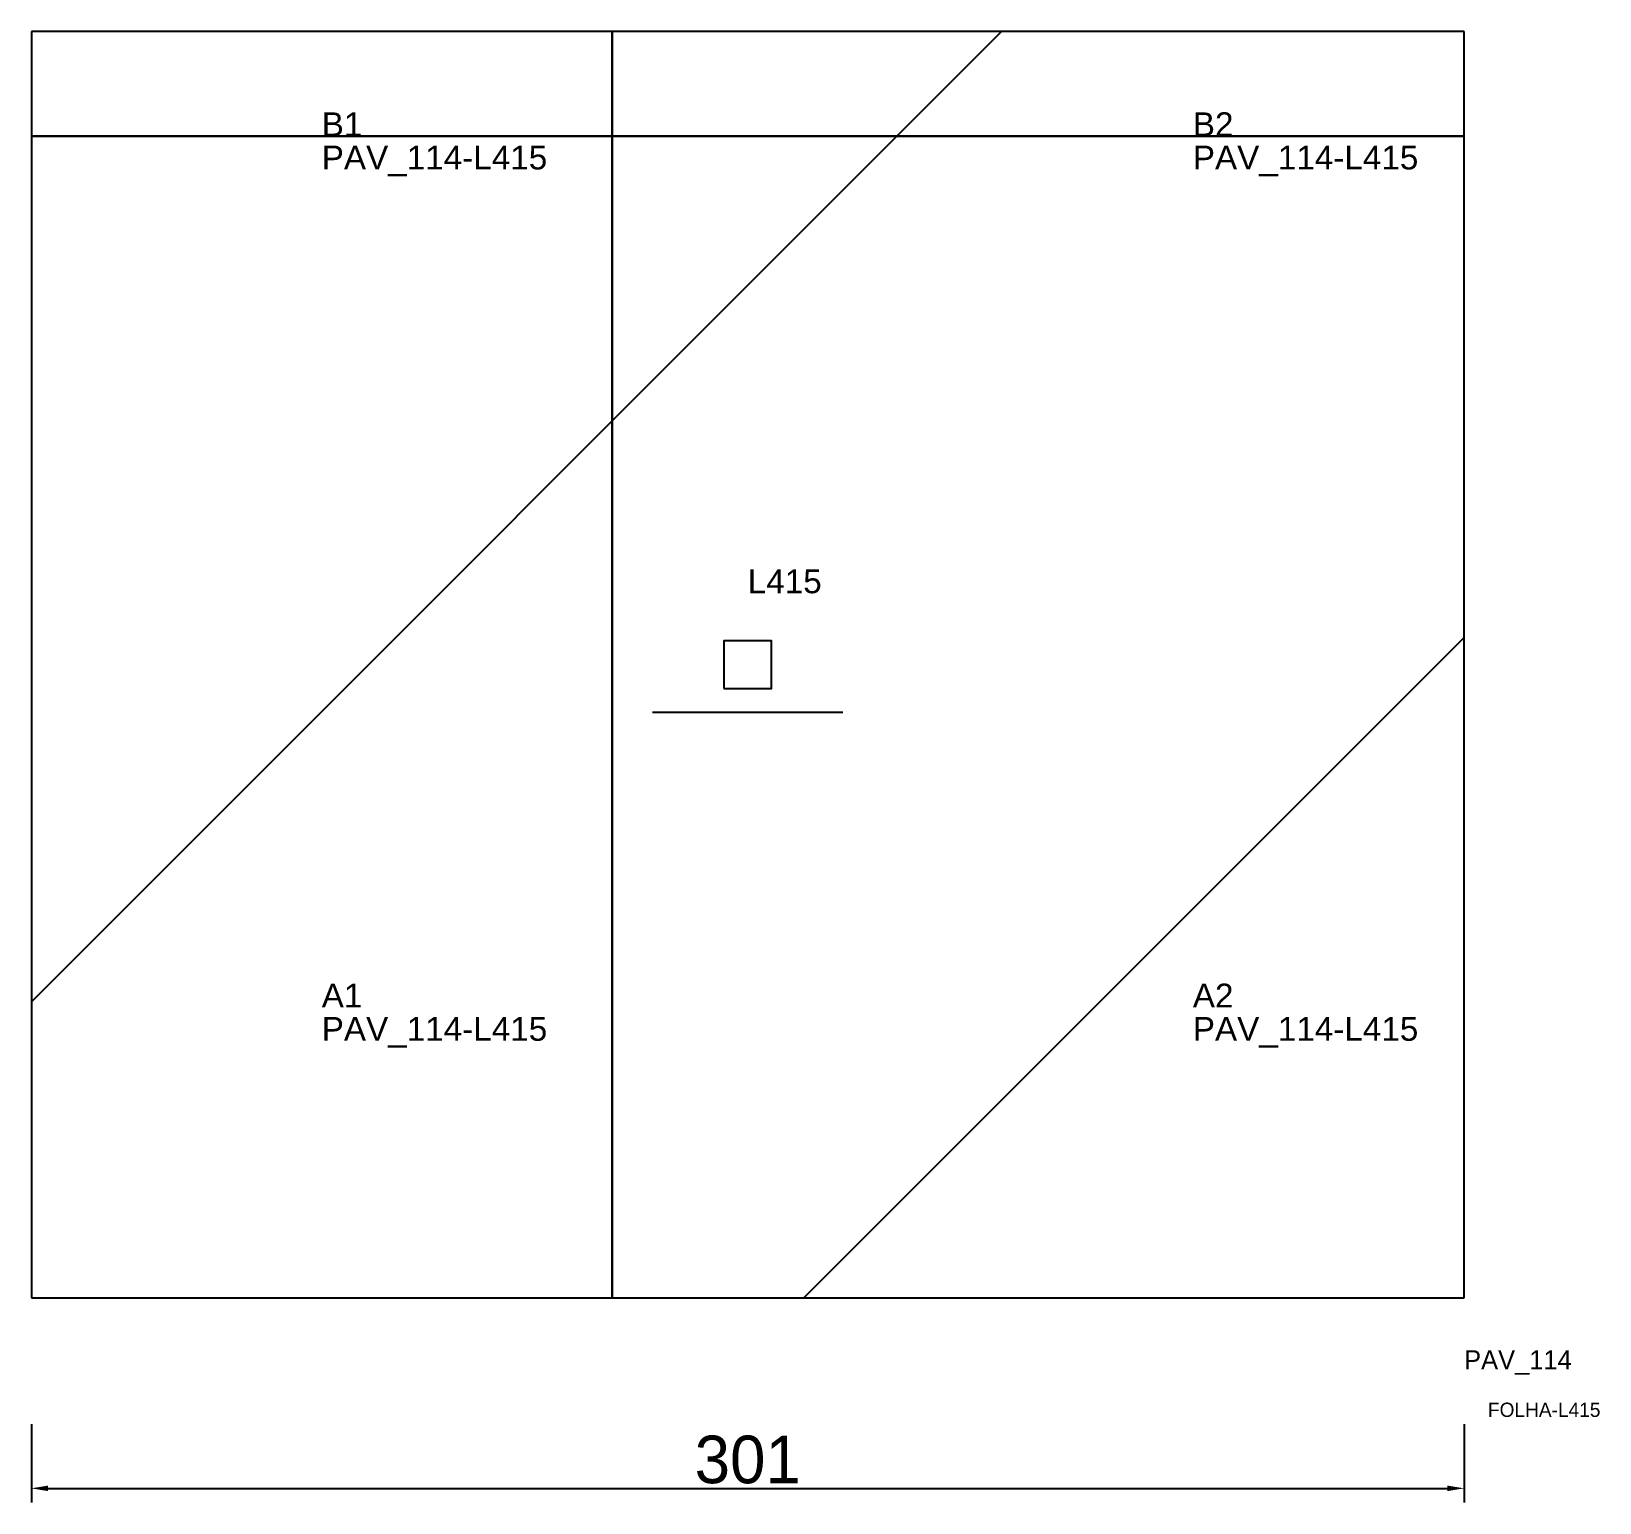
# Model space of a CAD drawing. Header units: metres. Extents: x 222 to 552, y -108 to 202.
import ezdxf

# ---------------------------------------------------------------- set-up
doc = ezdxf.new("R2010")
doc.units = ezdxf.units.M
for name, color, linetype in [('3', 3, 'CONTINUOUS'), ('AUX00', 7, 'CONTINUOUS'), ('COTA', 241, 'CONTINUOUS'), ('FOLHA', 255, 'CONTINUOUS'), ('Hachura', 251, 'CONTINUOUS'), ('NOMENCLATURA', 7, 'CONTINUOUS'), ('Nível', 160, 'CONTINUOUS'), ('Painéis', 200, 'CONTINUOUS'), ('Pilares', 5, 'CONTINUOUS'), ('SARR_2.2x7', 40, 'CONTINUOUS')]:
    doc.layers.add(name, color=color, linetype=linetype)
doc.styles.add('ARIAL', font='Arial.ttf')
doc.styles.add('STR_STANDARD', font='arial.ttf')
doc.dimstyles.new('EZ DXF', dxfattribs={"dimtxt": 10, "dimasz": 3.5, "dimexe": 3, "dimexo": 1.5, "dimgap": 1, "dimtad": 1, "dimdec": 1, "dimdsep": 46, "dimcen": 2.5, "dimazin": 3, "dimtfac": 1, "dimtmove": 0, "dimatfit": 3})

msp = doc.modelspace()

# ---------------------------------------------------------------- hatches: boundary and pattern name
at = {"layer": 'Hachura'}
h = msp.add_hatch(dxfattribs=at)
h.set_pattern_fill('ANSI31', scale=50)
h.paths.add_polyline_path([(523.2, -64.5), (523.2, 201.5), (222.2, 201.5), (222.2, -64.5)])
h = msp.add_hatch(dxfattribs=at)
h.set_pattern_fill('ANSI31', scale=50)
h.paths.add_polyline_path([(523.2, -64.5), (523.2, 201.5), (222.2, 201.5), (222.2, -64.5)])

# ---------------------------------------------------------------- linework, layer by layer
at = {"layer": '3'}
for points in [[(344.2, -64.5), (344.2, 201.5)], [(344.2, -64.5), (344.2, 201.5)], [(222.2, 179.5), (523.2, 179.5)], [(222.2, 179.5), (523.2, 179.5)]]:
    msp.add_lwpolyline(points, close=True, dxfattribs=at)
at = {"layer": 'Painéis', "color": 200}
for p, q in [((523.2, 201.5), (222.2, 201.5)), ((222.2, 201.5), (222.2, -64.5)), ((523.2, 201.5), (222.2, 201.5)), ((222.2, 201.5), (222.2, -64.5)), ((523.2, -64.5), (523.2, 201.5)), ((523.2, -64.5), (523.2, 201.5)), ((222.2, -64.5), (523.2, -64.5)), ((222.2, -64.5), (523.2, -64.5))]:
    msp.add_line(p, q, dxfattribs=at)
at = {"layer": 'Pilares'}
msp.add_lwpolyline([(367.7, 63.5), (377.7, 63.5), (377.7, 73.5), (367.7, 73.5)], close=True, dxfattribs=at)
msp.add_lwpolyline([(367.7, 63.5), (377.7, 63.5), (377.7, 73.5), (367.7, 73.5)], close=True, dxfattribs=at)
at = {"layer": 'SARR_2.2x7'}
msp.add_line((352.7, 58.5), (392.7, 58.5), dxfattribs=at)
msp.add_line((352.7, 58.5), (392.7, 58.5), dxfattribs=at)

# ---------------------------------------------------------------- texts
at = {"layer": '3', "style": 'STR_STANDARD'}
for s, p in [('B2', (466.2, 179.5)), ('B2', (466.2, 179.5)), ('B1', (283.2, 179.5)), ('B1', (283.2, 179.5)), ('A1', (283.2, -3.5)), ('A1', (283.2, -3.5)), ('A2', (466.2, -3.5)), ('A2', (466.2, -3.5))]:
    msp.add_text(s, height=5, dxfattribs=at).set_placement(p)
at = {"layer": 'AUX00', "style": 'STR_STANDARD'}
for p in [(283.2, 172.5), (283.2, 172.5), (466.2, 172.5), (466.2, 172.5), (283.2, -10.5), (283.2, -10.5), (466.2, -10.5), (466.2, -10.5)]:
    msp.add_text('PAV_114-L415', height=5, dxfattribs=at).set_placement(p)
at = {"layer": 'FOLHA'}
msp.add_text('FOLHA-L415', height=3, dxfattribs=at).set_placement((528.2, -89.5))
msp.add_text('FOLHA-L415', height=3, dxfattribs=at).set_placement((528.2, -89.5))
at = {"layer": 'NOMENCLATURA', "insert": (372.7, 88.5), "char_height": 5, "attachment_point": 1, "style": 'ARIAL'}
msp.add_mtext('L415', dxfattribs=at)
msp.add_mtext('L415', dxfattribs=at)
at = {"layer": 'Nível'}
msp.add_text('PAV_114', height=4, dxfattribs=at).set_placement((523.2, -79.5))
msp.add_text('PAV_114', height=4, dxfattribs=at).set_placement((523.2, -79.5))

# ---------------------------------------------------------------- dimensions: what is measured, and where the dimension line sits
at = {"layer": 'COTA'}
msp.add_linear_dim(base=(222.2, -104.5), p1=(222.2, -89.5), p2=(523.2, -89.5), dimstyle='EZ DXF', dxfattribs=at).render()
msp.add_linear_dim(base=(222.2, -104.5), p1=(222.2, -89.5), p2=(523.2, -89.5), dimstyle='EZ DXF', dxfattribs=at).render()

doc.saveas('drawing.dxf')
